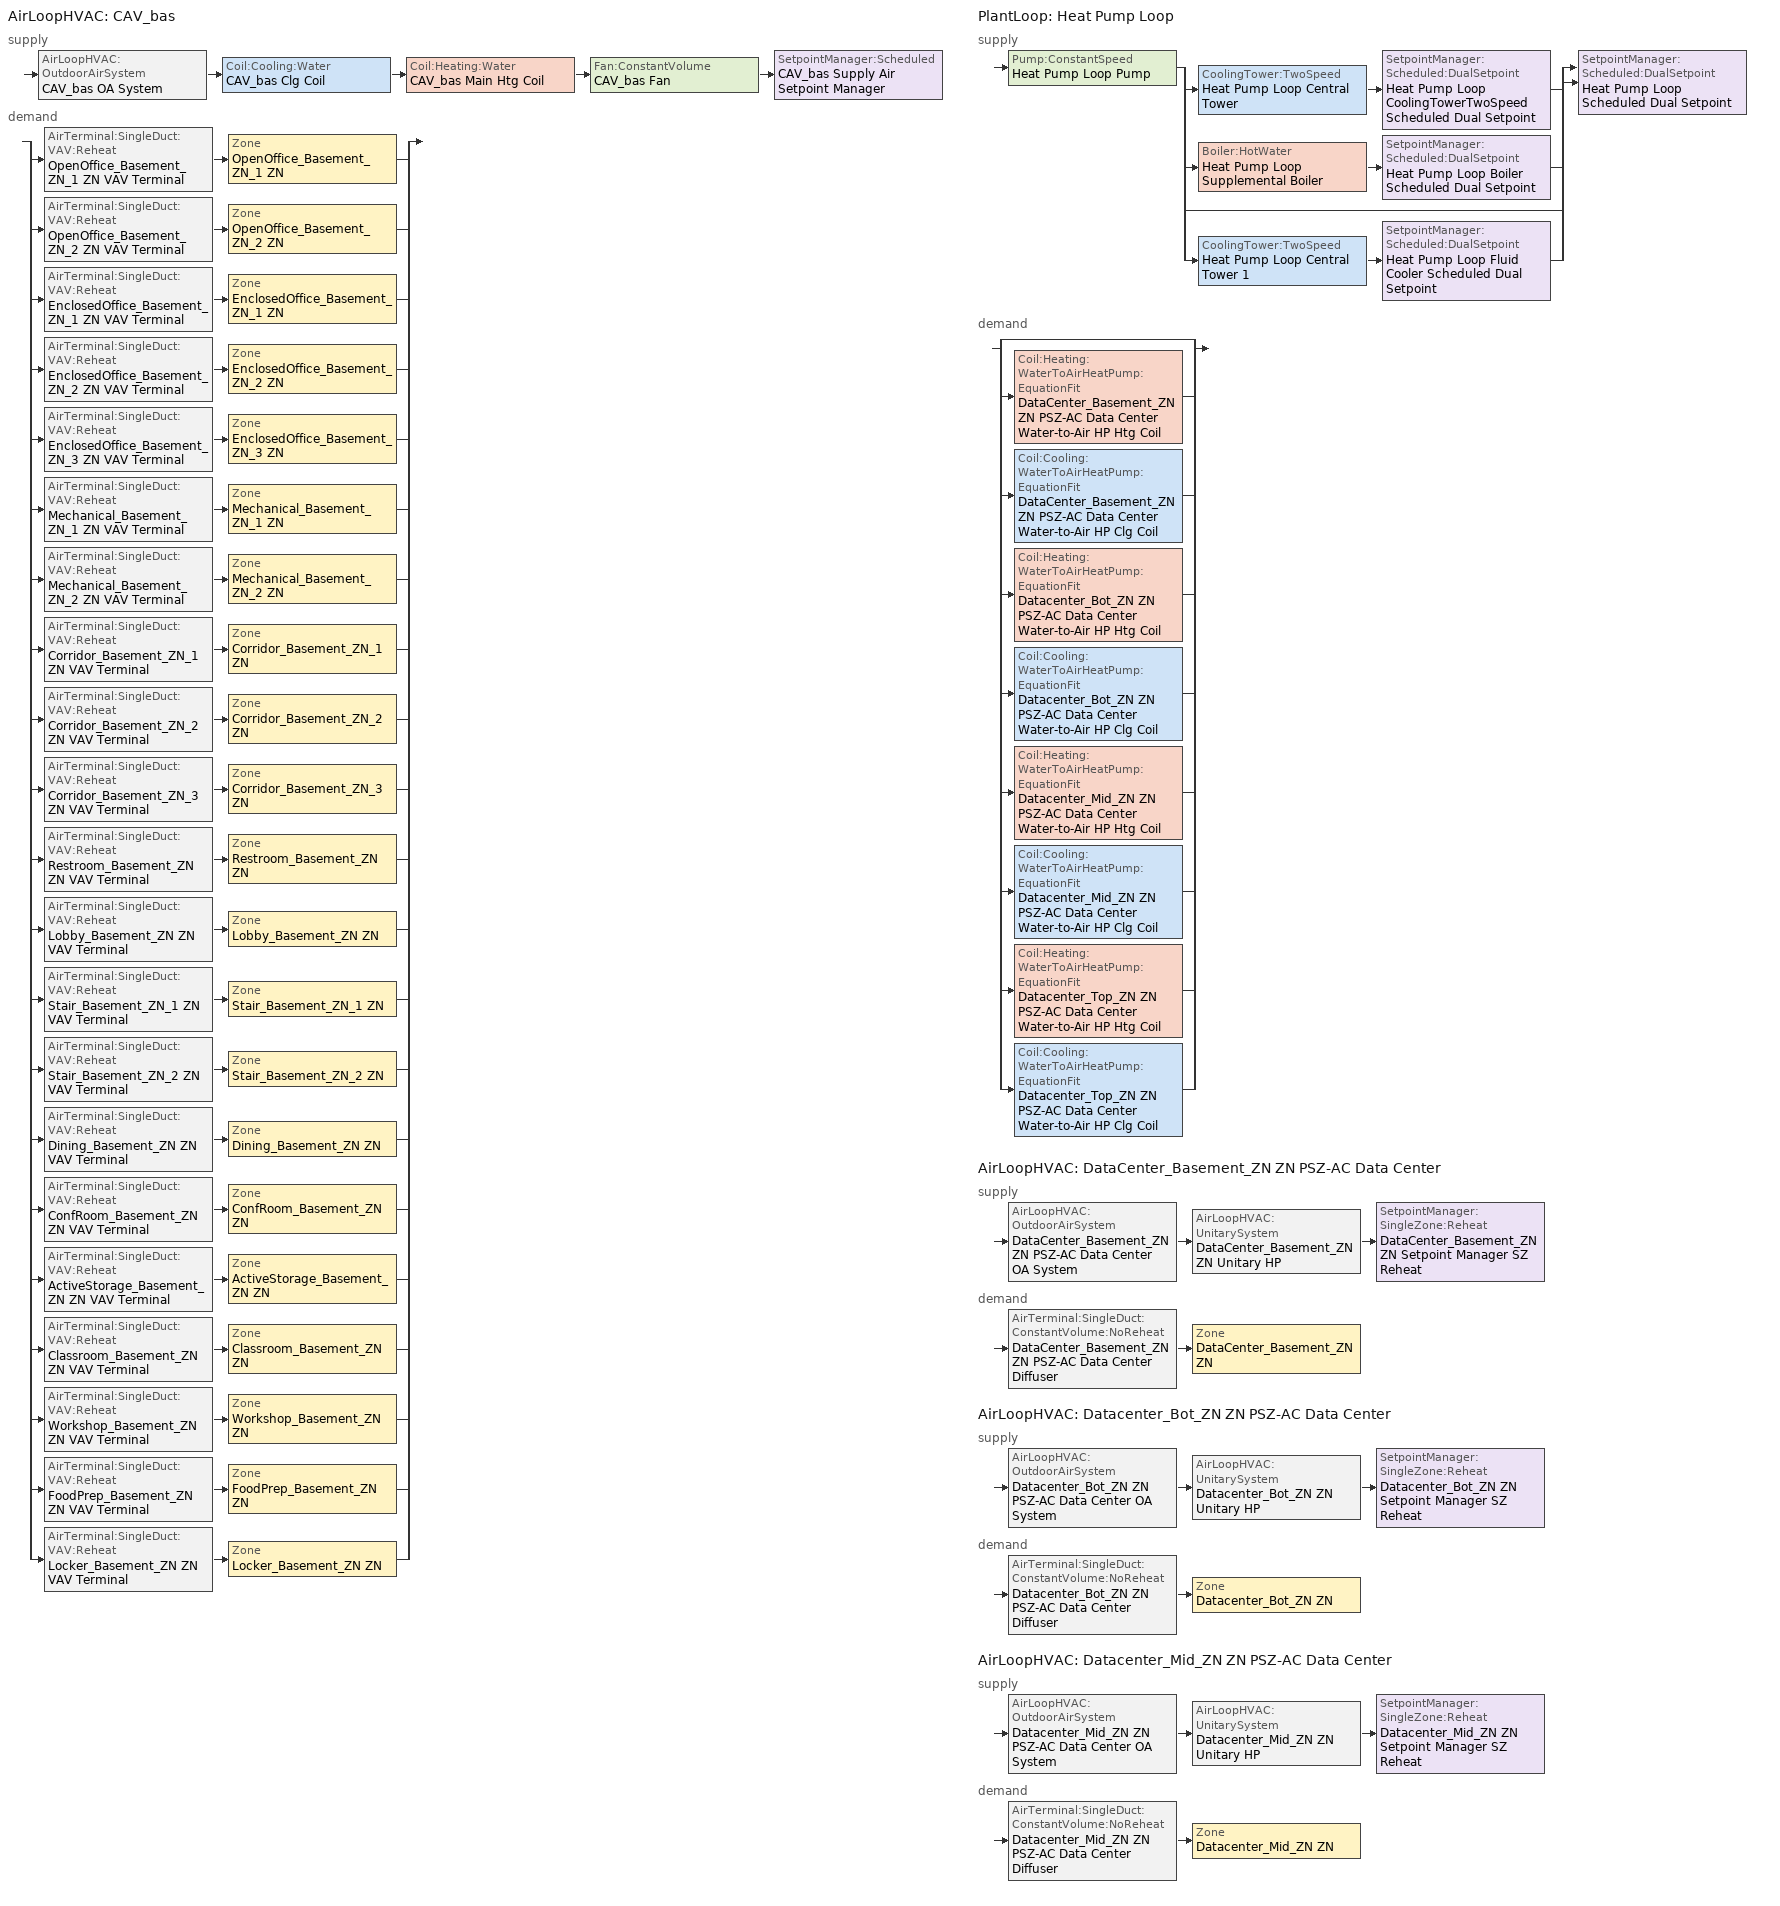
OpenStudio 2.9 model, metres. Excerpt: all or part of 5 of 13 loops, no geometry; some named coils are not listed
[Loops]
AirLoopHVAC 'CAV_bas'
 supply: AirLoopHVAC:OutdoorAirSystem 'CAV_bas OA System' > Coil:Cooling:Water 'CAV_bas Clg Coil' > Coil:Heating:Water 'CAV_bas Main Htg Coil' > Fan:ConstantVolume 'CAV_bas Fan' > SetpointManager:Scheduled 'CAV_bas Supply Air Setpoint Manager'
 demand: split
  | AirTerminal:SingleDuct:VAV:Reheat 'OpenOffice_Basement_ZN_1 ZN VAV Terminal' > Zone 'OpenOffice_Basement_ZN_1 ZN'
  | AirTerminal:SingleDuct:VAV:Reheat 'OpenOffice_Basement_ZN_2 ZN VAV Terminal' > Zone 'OpenOffice_Basement_ZN_2 ZN'
  | AirTerminal:SingleDuct:VAV:Reheat 'EnclosedOffice_Basement_ZN_1 ZN VAV Terminal' > Zone 'EnclosedOffice_Basement_ZN_1 ZN'
  | AirTerminal:SingleDuct:VAV:Reheat 'EnclosedOffice_Basement_ZN_2 ZN VAV Terminal' > Zone 'EnclosedOffice_Basement_ZN_2 ZN'
  | AirTerminal:SingleDuct:VAV:Reheat 'EnclosedOffice_Basement_ZN_3 ZN VAV Terminal' > Zone 'EnclosedOffice_Basement_ZN_3 ZN'
  | AirTerminal:SingleDuct:VAV:Reheat 'Mechanical_Basement_ZN_1 ZN VAV Terminal' > Zone 'Mechanical_Basement_ZN_1 ZN'
  | AirTerminal:SingleDuct:VAV:Reheat 'Mechanical_Basement_ZN_2 ZN VAV Terminal' > Zone 'Mechanical_Basement_ZN_2 ZN'
  | AirTerminal:SingleDuct:VAV:Reheat 'Corridor_Basement_ZN_1 ZN VAV Terminal' > Zone 'Corridor_Basement_ZN_1 ZN'
  | AirTerminal:SingleDuct:VAV:Reheat 'Corridor_Basement_ZN_2 ZN VAV Terminal' > Zone 'Corridor_Basement_ZN_2 ZN'
  | AirTerminal:SingleDuct:VAV:Reheat 'Corridor_Basement_ZN_3 ZN VAV Terminal' > Zone 'Corridor_Basement_ZN_3 ZN'
  | AirTerminal:SingleDuct:VAV:Reheat 'Restroom_Basement_ZN ZN VAV Terminal' > Zone 'Restroom_Basement_ZN ZN'
  | AirTerminal:SingleDuct:VAV:Reheat 'Lobby_Basement_ZN ZN VAV Terminal' > Zone 'Lobby_Basement_ZN ZN'
  | AirTerminal:SingleDuct:VAV:Reheat 'Stair_Basement_ZN_1 ZN VAV Terminal' > Zone 'Stair_Basement_ZN_1 ZN'
  | AirTerminal:SingleDuct:VAV:Reheat 'Stair_Basement_ZN_2 ZN VAV Terminal' > Zone 'Stair_Basement_ZN_2 ZN'
  | AirTerminal:SingleDuct:VAV:Reheat 'Dining_Basement_ZN ZN VAV Terminal' > Zone 'Dining_Basement_ZN ZN'
  | AirTerminal:SingleDuct:VAV:Reheat 'ConfRoom_Basement_ZN ZN VAV Terminal' > Zone 'ConfRoom_Basement_ZN ZN'
  | AirTerminal:SingleDuct:VAV:Reheat 'ActiveStorage_Basement_ZN ZN VAV Terminal' > Zone 'ActiveStorage_Basement_ZN ZN'
  | AirTerminal:SingleDuct:VAV:Reheat 'Classroom_Basement_ZN ZN VAV Terminal' > Zone 'Classroom_Basement_ZN ZN'
  | AirTerminal:SingleDuct:VAV:Reheat 'Workshop_Basement_ZN ZN VAV Terminal' > Zone 'Workshop_Basement_ZN ZN'
  | AirTerminal:SingleDuct:VAV:Reheat 'FoodPrep_Basement_ZN ZN VAV Terminal' > Zone 'FoodPrep_Basement_ZN ZN'
  | AirTerminal:SingleDuct:VAV:Reheat 'Locker_Basement_ZN ZN VAV Terminal' > Zone 'Locker_Basement_ZN ZN'
PlantLoop 'Heat Pump Loop'
 supply: Pump:ConstantSpeed 'Heat Pump Loop Pump' > split
  | CoolingTower:TwoSpeed 'Heat Pump Loop Central Tower' > SetpointManager:Scheduled:DualSetpoint 'Heat Pump Loop CoolingTowerTwoSpeed Scheduled Dual Setpoint'
  | Boiler:HotWater 'Heat Pump Loop Supplemental Boiler' > SetpointManager:Scheduled:DualSetpoint 'Heat Pump Loop Boiler Scheduled Dual Setpoint'
  | bypass
  | CoolingTower:TwoSpeed 'Heat Pump Loop Central Tower 1' > SetpointManager:Scheduled:DualSetpoint 'Heat Pump Loop Fluid Cooler Scheduled Dual Setpoint'
  join > SetpointManager:Scheduled:DualSetpoint 'Heat Pump Loop Scheduled Dual Setpoint'
 demand: split
  | bypass
  | Coil:Heating:WaterToAirHeatPump:EquationFit 'DataCenter_Basement_ZN ZN PSZ-AC Data Center Water-to-Air HP Htg Coil'
  | Coil:Cooling:WaterToAirHeatPump:EquationFit 'DataCenter_Basement_ZN ZN PSZ-AC Data Center Water-to-Air HP Clg Coil'
  | Coil:Heating:WaterToAirHeatPump:EquationFit 'Datacenter_Bot_ZN ZN PSZ-AC Data Center Water-to-Air HP Htg Coil'
  | Coil:Cooling:WaterToAirHeatPump:EquationFit 'Datacenter_Bot_ZN ZN PSZ-AC Data Center Water-to-Air HP Clg Coil'
  | Coil:Heating:WaterToAirHeatPump:EquationFit 'Datacenter_Mid_ZN ZN PSZ-AC Data Center Water-to-Air HP Htg Coil'
  | Coil:Cooling:WaterToAirHeatPump:EquationFit 'Datacenter_Mid_ZN ZN PSZ-AC Data Center Water-to-Air HP Clg Coil'
  | Coil:Heating:WaterToAirHeatPump:EquationFit 'Datacenter_Top_ZN ZN PSZ-AC Data Center Water-to-Air HP Htg Coil'
  | Coil:Cooling:WaterToAirHeatPump:EquationFit 'Datacenter_Top_ZN ZN PSZ-AC Data Center Water-to-Air HP Clg Coil'
AirLoopHVAC 'DataCenter_Basement_ZN ZN PSZ-AC Data Center'
 supply: AirLoopHVAC:OutdoorAirSystem 'DataCenter_Basement_ZN ZN PSZ-AC Data Center OA System' > AirLoopHVAC:UnitarySystem 'DataCenter_Basement_ZN ZN Unitary HP' > SetpointManager:SingleZone:Reheat 'DataCenter_Basement_ZN ZN Setpoint Manager SZ Reheat'
 demand: AirTerminal:SingleDuct:ConstantVolume:NoReheat 'DataCenter_Basement_ZN ZN PSZ-AC Data Center Diffuser' > Zone 'DataCenter_Basement_ZN ZN'
AirLoopHVAC 'Datacenter_Bot_ZN ZN PSZ-AC Data Center'
 supply: AirLoopHVAC:OutdoorAirSystem 'Datacenter_Bot_ZN ZN PSZ-AC Data Center OA System' > AirLoopHVAC:UnitarySystem 'Datacenter_Bot_ZN ZN Unitary HP' > SetpointManager:SingleZone:Reheat 'Datacenter_Bot_ZN ZN Setpoint Manager SZ Reheat'
 demand: AirTerminal:SingleDuct:ConstantVolume:NoReheat 'Datacenter_Bot_ZN ZN PSZ-AC Data Center Diffuser' > Zone 'Datacenter_Bot_ZN ZN'
AirLoopHVAC 'Datacenter_Mid_ZN ZN PSZ-AC Data Center'
 supply: AirLoopHVAC:OutdoorAirSystem 'Datacenter_Mid_ZN ZN PSZ-AC Data Center OA System' > AirLoopHVAC:UnitarySystem 'Datacenter_Mid_ZN ZN Unitary HP' > SetpointManager:SingleZone:Reheat 'Datacenter_Mid_ZN ZN Setpoint Manager SZ Reheat'
 demand: AirTerminal:SingleDuct:ConstantVolume:NoReheat 'Datacenter_Mid_ZN ZN PSZ-AC Data Center Diffuser' > Zone 'Datacenter_Mid_ZN ZN'
[Sizing:Zone] Zone Cooling Design Supply Air Temperature Input Method=SupplyAirTemperature; Zone Cooling Design Supply Air Temperature {C}=12.7778; Zone Cooling Design Supply Air Temperature Difference {deltaC}=11.11; Zone Heating Design Supply Air Temperature Input Method=SupplyAirTemperature; Zone Heating Design Supply Air Temperature Difference {deltaC}=11.11; Zone Cooling Design Supply Air Humidity Ratio {kg-H2O/kg-air}=0.0085; Zone Heating Design Supply Air Humidity Ratio {kg-H2O/kg-air}=0.008; Heating Design Air Flow Method=DesignDay; Account for Dedicated Outdoor Air System=No; Dedicated Outdoor Air System Control Strategy=NeutralSupplyAir; Dedicated Outdoor Air Low Setpoint Temperature for Design {C}=autosize; Dedicated Outdoor Air High Setpoint Temperature for Design {C}=autosize
Name | Zone Heating Design Supply Air Temperature {C} | Cooling Design Air Flow Method
ActiveStorage_Basement_ZN ZN; Classroom_Basement_ZN ZN; ConfRoom_Basement_ZN ZN; Corridor_Basement_ZN_1 ZN; Corridor_Basement_ZN_2 ZN; Corridor_Basement_ZN_3 ZN; Dining_Basement_ZN ZN; EnclosedOffice_Basement_ZN_1 ZN; EnclosedOffice_Basement_ZN_2 ZN; EnclosedOffice_Basement_ZN_3 ZN; FoodPrep_Basement_ZN ZN; Lobby_Basement_ZN ZN; Locker_Basement_ZN ZN; Mechanical_Basement_ZN_1 ZN; Mechanical_Basement_ZN_2 ZN; OpenOffice_Basement_ZN_1 ZN; OpenOffice_Basement_ZN_2 ZN; Restroom_Basement_ZN ZN; Stair_Basement_ZN_1 ZN; Stair_Basement_ZN_2 ZN; Workshop_Basement_ZN ZN | 50 | DesignDayWithLimit
DataCenter_Basement_ZN ZN; Datacenter_Bot_ZN ZN; Datacenter_Mid_ZN ZN | 40 | DesignDay
[Zone equipment]
ActiveStorage_Basement_ZN ZN: ActiveStorage_Basement_ZN ZN VAV Terminal
Classroom_Basement_ZN ZN: Classroom_Basement_ZN ZN VAV Terminal
ConfRoom_Basement_ZN ZN: ConfRoom_Basement_ZN ZN VAV Terminal
Corridor_Basement_ZN_1 ZN: Corridor_Basement_ZN_1 ZN VAV Terminal
Corridor_Basement_ZN_2 ZN: Corridor_Basement_ZN_2 ZN VAV Terminal
Corridor_Basement_ZN_3 ZN: Corridor_Basement_ZN_3 ZN VAV Terminal
DataCenter_Basement_ZN ZN: DataCenter_Basement_ZN ZN PSZ-AC Data Center Diffuser
Datacenter_Bot_ZN ZN: Datacenter_Bot_ZN ZN PSZ-AC Data Center Diffuser
Datacenter_Mid_ZN ZN: Datacenter_Mid_ZN ZN PSZ-AC Data Center Diffuser
Dining_Basement_ZN ZN: Dining_Basement_ZN ZN VAV Terminal
EnclosedOffice_Basement_ZN_1 ZN: EnclosedOffice_Basement_ZN_1 ZN VAV Terminal
EnclosedOffice_Basement_ZN_2 ZN: EnclosedOffice_Basement_ZN_2 ZN VAV Terminal
EnclosedOffice_Basement_ZN_3 ZN: EnclosedOffice_Basement_ZN_3 ZN VAV Terminal
FoodPrep_Basement_ZN ZN: FoodPrep_Basement_ZN ZN VAV Terminal
Lobby_Basement_ZN ZN: Lobby_Basement_ZN ZN VAV Terminal
Locker_Basement_ZN ZN: Locker_Basement_ZN ZN VAV Terminal
Mechanical_Basement_ZN_1 ZN: Mechanical_Basement_ZN_1 ZN VAV Terminal
Mechanical_Basement_ZN_2 ZN: Mechanical_Basement_ZN_2 ZN VAV Terminal
OpenOffice_Basement_ZN_1 ZN: OpenOffice_Basement_ZN_1 ZN VAV Terminal
OpenOffice_Basement_ZN_2 ZN: OpenOffice_Basement_ZN_2 ZN VAV Terminal
Restroom_Basement_ZN ZN: Restroom_Basement_ZN ZN VAV Terminal
Stair_Basement_ZN_1 ZN: Stair_Basement_ZN_1 ZN VAV Terminal
Stair_Basement_ZN_2 ZN: Stair_Basement_ZN_2 ZN VAV Terminal
Workshop_Basement_ZN ZN: Workshop_Basement_ZN ZN VAV Terminal
[PlantLoop]
Heat Pump Loop: Fluid Type=Water; Glycol Concentration=0; Maximum Loop Temperature {C}=80; Minimum Loop Temperature {C}=5; Plant Loop Volume {m3}=Autocalculate; Load Distribution Scheme=Optimal
[Sizing:Plant]
Heat Pump Loop: Loop Type=Heating; Design Loop Exit Temperature {C}=39; Loop Design Temperature Difference {deltaC}=11; Sizing Option=NonCoincident; Zone Timesteps in Averaging Window=1; Coincident Sizing Factor Mode=None
[SetpointManager:Scheduled]
CAV_bas Supply Air Setpoint Manager: Control Variable=Temperature; Schedule=Supply Air Temp - 55.0F 3
[Boiler:HotWater]
Heat Pump Loop Supplemental Boiler: Fuel Type=NaturalGas; Nominal Thermal Efficiency=0.8; Efficiency Curve Temperature Evaluation Variable=LeavingBoiler; Design Water Outlet Temperature {C}=30; Minimum Part Load Ratio=0; Maximum Part Load Ratio=1.2; Optimum Part Load Ratio=1; Water Outlet Upper Temperature Limit {C}=95; Boiler Flow Mode=ConstantFlow; Parasitic Electric Load {W}=0; Sizing Factor=1
[Pump:ConstantSpeed]
Heat Pump Loop Pump: Rated Flow Rate {m3/s}=autosize; Rated Pump Head {Pa}=179344; Rated Power Consumption {W}=autosize; Motor Efficiency=0.9; Fraction of Motor Inefficiencies to Fluid Stream=0; Pump Control Type=Intermittent; Design Power Sizing Method=PowerPerFlowPerPressure; Design Electric Power per Unit Flow Rate {W/(m3/s)}=348701.1; Design Shaft Power per Unit Flow Rate per Unit Head {W-s/m3-Pa}=1.28205
[AirLoopHVAC] Design Supply Air Flow Rate {m3/s}=AutoSize
Name | Availability Schedule
CAV_bas | OfficeLarge HVACOperationSchd
DataCenter_Basement_ZN ZN PSZ-AC Data Center; Datacenter_Bot_ZN ZN PSZ-AC Data Center; Datacenter_Mid_ZN ZN PSZ-AC Data Center | Always On Discrete
[Sizing:System] Type of Load to Size On=Sensible; Design Outdoor Air Flow Rate {m3/s}=Autosize; Central Heating Maximum System Air Flow Ratio=1; Preheat Design Temperature {C}=7.22222; Preheat Design Humidity Ratio {kg-H2O/kg-Air}=0.008; Precool Design Temperature {C}=12.7778; Precool Design Humidity Ratio {kg-H2O/kg-Air}=0.008; Central Cooling Design Supply Air Temperature {C}=12.7778; Sizing Option=Coincident; 100% Outdoor Air in Cooling=No; 100% Outdoor Air in Heating=No; Central Cooling Design Supply Air Humidity Ratio {kg-H2O/kg-Air}=0.0085; Central Heating Design Supply Air Humidity Ratio {kg-H2O/kg-Air}=0.008; Cooling Design Air Flow Method=DesignDay; Cooling Design Air Flow Rate {m3/s}=0; Heating Design Air Flow Method=DesignDay; Heating Design Air Flow Rate {m3/s}=0; System Outdoor Air Method=ZoneSum; Zone Maximum Outdoor Air Fraction=1; Cooling Supply Air Flow Rate Per Floor Area {m3/s-m2}=0.00996765; Cooling Fraction of Autosized Cooling Supply Air Flow Rate=1; Cooling Supply Air Flow Rate Per Unit Cooling Capacity {m3/s-W}=3.94755e-05; Heating Supply Air Flow Rate Per Floor Area {m3/s-m2}=0.00996765; Heating Fraction of Autosized Heating Supply Air Flow Rate=1; Heating Fraction of Autosized Cooling Supply Air Flow Rate=1; Heating Supply Air Flow Rate Per Unit Heating Capacity {m3/s-W}=3.15882e-05; Cooling Design Capacity Method=CoolingDesignCapacity; Cooling Design Capacity {W}=autosize; Cooling Design Capacity Per Floor Area {W/m2}=234.7; Fraction of Autosized Cooling Design Capacity=1; Heating Design Capacity Method=HeatingDesignCapacity; Heating Design Capacity {W}=autosize; Heating Design Capacity Per Floor Area {W/m2}=157; Fraction of Autosized Heating Design Capacity=1; Central Cooling Capacity Control Method=OnOff
Name | Central Heating Design Supply Air Temperature {C}
CAV_bas | 16.6667
DataCenter_Basement_ZN ZN PSZ-AC Data Center; Datacenter_Bot_ZN ZN PSZ-AC Data Center; Datacenter_Mid_ZN ZN PSZ-AC Data Center | 40
[Controller:OutdoorAir] Minimum Outdoor Air Flow Rate {m3/s}=autosize; Maximum Outdoor Air Flow Rate {m3/s}=Autosize; Economizer Control Type=NoEconomizer; Economizer Control Action Type=ModulateFlow; Economizer Maximum Limit Dry-Bulb Temperature {C}=28; Economizer Maximum Limit Enthalpy {J/kg}=64000; Lockout Type=NoLockout; Minimum Limit Type=FixedMinimum; High Humidity Control=No; Heat Recovery Bypass Control Type=BypassWhenWithinEconomizerLimits
Name | Minimum Fraction of Outdoor Air Schedule | Controller Mechanical Ventilation | Minimum Outdoor Air Schedule
CAV_bas OA Controller | OfficeLarge MinOA_MotorizedDamper_Sched | CAV_bas Vent Controller
DataCenter_Basement_ZN ZN PSZ-AC Data Center OA System Controller |  | Controller Mechanical Ventilation 1 | Always On Discrete
Datacenter_Bot_ZN ZN PSZ-AC Data Center OA System Controller |  | Controller Mechanical Ventilation 2 | Always On Discrete
Datacenter_Mid_ZN ZN PSZ-AC Data Center OA System Controller |  | Controller Mechanical Ventilation 3 | Always On Discrete
[Controller:MechanicalVentilation] Availability Schedule=Always On Discrete; System Outdoor Air Method=ZoneSum
CAV_bas Vent Controller; Controller Mechanical Ventilation 1; Controller Mechanical Ventilation 2; Controller Mechanical Ventilation 3
[AirLoopHVAC:OutdoorAirSystem]
Name | Controller
CAV_bas OA System | CAV_bas OA Controller
DataCenter_Basement_ZN ZN PSZ-AC Data Center OA System | DataCenter_Basement_ZN ZN PSZ-AC Data Center OA System Controller
Datacenter_Bot_ZN ZN PSZ-AC Data Center OA System | Datacenter_Bot_ZN ZN PSZ-AC Data Center OA System Controller
Datacenter_Mid_ZN ZN PSZ-AC Data Center OA System | Datacenter_Mid_ZN ZN PSZ-AC Data Center OA System Controller
[AirTerminal:SingleDuct:VAV:Reheat] Availability Schedule=Always On Discrete; Maximum Air Flow Rate {m3/s}=AutoSize; Zone Minimum Air Flow Input Method=Constant; Constant Minimum Air Flow Fraction=0.2; Fixed Minimum Air Flow Rate {m3/s}=0; Maximum Hot Water or Steam Flow Rate {m3/s}=AutoSize; Minimum Hot Water or Steam Flow Rate {m3/s}=0; Convergence Tolerance=0.001; Damper Heating Action=ReverseWithLimits; Maximum Flow per Zone Floor Area During Reheat {m3/s-m2}=0; Maximum Flow Fraction During Reheat=0.5; Maximum Reheat Air Temperature {C}=50; Control For Outdoor Air=No
Name | Reheat Coil
OpenOffice_Basement_ZN_1 ZN VAV Terminal | OpenOffice_Basement_ZN_1 ZN Reheat Coil
OpenOffice_Basement_ZN_2 ZN VAV Terminal | OpenOffice_Basement_ZN_2 ZN Reheat Coil
EnclosedOffice_Basement_ZN_1 ZN VAV Terminal | EnclosedOffice_Basement_ZN_1 ZN Reheat Coil
EnclosedOffice_Basement_ZN_2 ZN VAV Terminal | EnclosedOffice_Basement_ZN_2 ZN Reheat Coil
EnclosedOffice_Basement_ZN_3 ZN VAV Terminal | EnclosedOffice_Basement_ZN_3 ZN Reheat Coil
Mechanical_Basement_ZN_1 ZN VAV Terminal | Mechanical_Basement_ZN_1 ZN Reheat Coil
Mechanical_Basement_ZN_2 ZN VAV Terminal | Mechanical_Basement_ZN_2 ZN Reheat Coil
Corridor_Basement_ZN_1 ZN VAV Terminal | Corridor_Basement_ZN_1 ZN Reheat Coil
Corridor_Basement_ZN_2 ZN VAV Terminal | Corridor_Basement_ZN_2 ZN Reheat Coil
Corridor_Basement_ZN_3 ZN VAV Terminal | Corridor_Basement_ZN_3 ZN Reheat Coil
Restroom_Basement_ZN ZN VAV Terminal | Restroom_Basement_ZN ZN Reheat Coil
Lobby_Basement_ZN ZN VAV Terminal | Lobby_Basement_ZN ZN Reheat Coil
Stair_Basement_ZN_1 ZN VAV Terminal | Stair_Basement_ZN_1 ZN Reheat Coil
Stair_Basement_ZN_2 ZN VAV Terminal | Stair_Basement_ZN_2 ZN Reheat Coil
Dining_Basement_ZN ZN VAV Terminal | Dining_Basement_ZN ZN Reheat Coil
ConfRoom_Basement_ZN ZN VAV Terminal | ConfRoom_Basement_ZN ZN Reheat Coil
ActiveStorage_Basement_ZN ZN VAV Terminal | ActiveStorage_Basement_ZN ZN Reheat Coil
Classroom_Basement_ZN ZN VAV Terminal | Classroom_Basement_ZN ZN Reheat Coil
Workshop_Basement_ZN ZN VAV Terminal | Workshop_Basement_ZN ZN Reheat Coil
FoodPrep_Basement_ZN ZN VAV Terminal | FoodPrep_Basement_ZN ZN Reheat Coil
Locker_Basement_ZN ZN VAV Terminal | Locker_Basement_ZN ZN Reheat Coil
[Fan:ConstantVolume]
CAV_bas Fan: Availability Schedule=Always On Discrete; Fan Total Efficiency=0.62; Pressure Rise {Pa}=996.356; Maximum Flow Rate {m3/s}=AutoSize; Motor Efficiency=0.9; Motor In Airstream Fraction=1
[SetpointManager:Scheduled:DualSetpoint]
Name | High Setpoint Schedule | Low Setpoint Schedule
Heat Pump Loop Scheduled Dual Setpoint; Heat Pump Loop CoolingTowerTwoSpeed Scheduled Dual Setpoint; Heat Pump Loop Boiler Scheduled Dual Setpoint | Heat Pump Loop High Temp - 65F | Heat Pump Loop Low Temp - 41F
Heat Pump Loop Fluid Cooler Scheduled Dual Setpoint | Heat Pump Loop High Temp - 65F 1 | Heat Pump Loop Low Temp - 41F 1
[CoolingTower:TwoSpeed] Design Water Flow Rate {m3/s}=autosize; High Fan Speed Air Flow Rate {m3/s}=autosize; High Fan Speed Fan Power {W}=autosize; High Fan Speed U-Factor Times Area Value {W/K}=autosize; Low Fan Speed Air Flow Rate {m3/s}=AutoSize; Low Fan Speed Fan Power {W}=AutoSize; Low Fan Speed U-Factor Times Area Value {W/K}=AutoSize; Sizing Factor=1; Design Inlet Air Dry-Bulb Temperature {C}=35; Design Inlet Air Wet-Bulb Temperature {C}=25.6; Design Approach Temperature {deltaC}=autosize; Design Range Temperature {deltaC}=autosize
Heat Pump Loop Central Tower; Heat Pump Loop Central Tower 1
[SetpointManager:SingleZone:Reheat] Minimum Supply Air Temperature {C}=12.7778; Maximum Supply Air Temperature {C}=40
Name | Control Zone
DataCenter_Basement_ZN ZN Setpoint Manager SZ Reheat | DataCenter_Basement_ZN ZN
Datacenter_Bot_ZN ZN Setpoint Manager SZ Reheat | Datacenter_Bot_ZN ZN
Datacenter_Mid_ZN ZN Setpoint Manager SZ Reheat | Datacenter_Mid_ZN ZN
[Fan:OnOff] Availability Schedule=Always On Discrete; Fan Total Efficiency=0.54; Pressure Rise {Pa}=622.722; Maximum Flow Rate {m3/s}=autosize; Motor Efficiency=0.9; Motor In Airstream Fraction=1
Name | Fan Power Ratio Function of Speed Ratio Curve | Fan Efficiency Ratio Function of Speed Ratio Curve
DataCenter_Basement_ZN ZN PSZ-AC Data Center Fan | Fan On Off Power Curve | Fan On Off Efficiency Curve
Datacenter_Bot_ZN ZN PSZ-AC Data Center Fan | Fan On Off Power Curve 1 | Fan On Off Efficiency Curve 1
Datacenter_Mid_ZN ZN PSZ-AC Data Center Fan | Fan On Off Power Curve 2 | Fan On Off Efficiency Curve 2
[Coil:Heating:WaterToAirHeatPump:EquationFit] Rated Heating Coefficient of Performance {W/W}=4.2; Heating Capacity Coefficient 1=0.237847; Heating Capacity Coefficient 2=-3.35824; Heating Capacity Coefficient 3=3.8064; Heating Capacity Coefficient 4=0.1792; Heating Capacity Coefficient 5=0.128607; Heating Power Consumption Coefficient 1=-3.79176; Heating Power Consumption Coefficient 2=3.38799; Heating Power Consumption Coefficient 3=1.50226; Heating Power Consumption Coefficient 4=-0.177654; Heating Power Consumption Coefficient 5=-0.10308
DataCenter_Basement_ZN ZN PSZ-AC Data Center Water-to-Air HP Htg Coil; Datacenter_Bot_ZN ZN PSZ-AC Data Center Water-to-Air HP Htg Coil; Datacenter_Mid_ZN ZN PSZ-AC Data Center Water-to-Air HP Htg Coil; Datacenter_Top_ZN ZN PSZ-AC Data Center Water-to-Air HP Htg Coil
[Coil:Cooling:WaterToAirHeatPump:EquationFit] Rated Cooling Coefficient of Performance {W/W}=3.4; Total Cooling Capacity Coefficient 1=-4.30267; Total Cooling Capacity Coefficient 2=7.18537; Total Cooling Capacity Coefficient 3=-2.23947; Total Cooling Capacity Coefficient 4=0.139996; Total Cooling Capacity Coefficient 5=0.10266; Sensible Cooling Capacity Coefficient 1=6.00194; Sensible Cooling Capacity Coefficient 2=22.6301; Sensible Cooling Capacity Coefficient 3=-26.7961; Sensible Cooling Capacity Coefficient 4=-1.72375; Sensible Cooling Capacity Coefficient 5=0.490645; Sensible Cooling Capacity Coefficient 6=0.0693119; Cooling Power Consumption Coefficient 1=-5.67776; Cooling Power Consumption Coefficient 2=0.438988; Cooling Power Consumption Coefficient 3=5.84528; Cooling Power Consumption Coefficient 4=0.141606; Cooling Power Consumption Coefficient 5=-0.168728
DataCenter_Basement_ZN ZN PSZ-AC Data Center Water-to-Air HP Clg Coil; Datacenter_Bot_ZN ZN PSZ-AC Data Center Water-to-Air HP Clg Coil; Datacenter_Mid_ZN ZN PSZ-AC Data Center Water-to-Air HP Clg Coil; Datacenter_Top_ZN ZN PSZ-AC Data Center Water-to-Air HP Clg Coil
[Coil:Heating:Electric] Availability Schedule=Always On Discrete; Efficiency=1
DataCenter_Basement_ZN ZN PSZ-AC Data Center Electric Backup Htg Coil; Datacenter_Bot_ZN ZN PSZ-AC Data Center Electric Backup Htg Coil; Datacenter_Mid_ZN ZN PSZ-AC Data Center Electric Backup Htg Coil
[AirLoopHVAC:UnitarySystem] Control Type=Load; Dehumidification Control Type=None; Fan Placement=BlowThrough; Supply Air Fan Operating Mode Schedule=Always On Discrete; DX Heating Coil Sizing Ratio=1; Use DOAS DX Cooling Coil=No; DOAS DX Cooling Coil Leaving Minimum Air Temperature {C}=2; Latent Load Control=SensibleOnlyLoadControl; Supply Air Flow Rate During Cooling Operation {m3/s}=Autosize; Supply Air Flow Rate During Heating Operation {m3/s}=Autosize; Supply Air Flow Rate When No Cooling or Heating is Required {m3/s}=Autosize; Maximum Supply Air Temperature {C}=80; Maximum Outdoor Dry-Bulb Temperature for Supplemental Heater Operation {C}=4.44444; Maximum Cycling Rate {cycles/hr}=2.5; Heat Pump Time Constant {s}=60; Fraction of On-Cycle Power Use=0.01; Heat Pump Fan Delay Time {s}=60; Ancilliary On-Cycle Electric Power {W}=0; Ancilliary Off-Cycle Electric Power {W}=0
Name | Controlling Zone or Thermostat Location | Supply Fan | Heating Coil | Cooling Coil | Supplemental Heating Coil
DataCenter_Basement_ZN ZN Unitary HP | DataCenter_Basement_ZN ZN | DataCenter_Basement_ZN ZN PSZ-AC Data Center Fan | DataCenter_Basement_ZN ZN PSZ-AC Data Center Water-to-Air HP Htg Coil | DataCenter_Basement_ZN ZN PSZ-AC Data Center Water-to-Air HP Clg Coil | DataCenter_Basement_ZN ZN PSZ-AC Data Center Electric Backup Htg Coil
Datacenter_Bot_ZN ZN Unitary HP | Datacenter_Bot_ZN ZN | Datacenter_Bot_ZN ZN PSZ-AC Data Center Fan | Datacenter_Bot_ZN ZN PSZ-AC Data Center Water-to-Air HP Htg Coil | Datacenter_Bot_ZN ZN PSZ-AC Data Center Water-to-Air HP Clg Coil | Datacenter_Bot_ZN ZN PSZ-AC Data Center Electric Backup Htg Coil
Datacenter_Mid_ZN ZN Unitary HP | Datacenter_Mid_ZN ZN | Datacenter_Mid_ZN ZN PSZ-AC Data Center Fan | Datacenter_Mid_ZN ZN PSZ-AC Data Center Water-to-Air HP Htg Coil | Datacenter_Mid_ZN ZN PSZ-AC Data Center Water-to-Air HP Clg Coil | Datacenter_Mid_ZN ZN PSZ-AC Data Center Electric Backup Htg Coil
[AirTerminal:SingleDuct:ConstantVolume:NoReheat] Availability Schedule=Always On Discrete; Maximum Air Flow Rate {m3/s}=AutoSize
DataCenter_Basement_ZN ZN PSZ-AC Data Center Diffuser; Datacenter_Bot_ZN ZN PSZ-AC Data Center Diffuser; Datacenter_Mid_ZN ZN PSZ-AC Data Center Diffuser
[Schedule:Constant]
Always On Discrete: Value=1
[Schedule:Ruleset]
Name | Default Day Schedule | Summer Design Day Schedule | Winter Design Day Schedule
OfficeLarge HVACOperationSchd | OfficeLarge HVACOperationSchd Default | OfficeLarge HVACOperationSchd Summer Design Day | OfficeLarge HVACOperationSchd Winter Design Day
OfficeLarge MinOA_MotorizedDamper_Sched | OfficeLarge MinOA_MotorizedDamper_Sched Default | OfficeLarge MinOA_MotorizedDamper_Sched Summer Design Day | OfficeLarge MinOA_MotorizedDamper_Sched Winter Design Day
Supply Air Temp - 55.0F 3 | Supply Air Temp - 55.0F Default 3
Heat Pump Loop High Temp - 65F | Heat Pump Loop High Temp - 65F Default
Heat Pump Loop Low Temp - 41F | Heat Pump Loop Low Temp - 41F Default
Heat Pump Loop High Temp - 65F 1 | Heat Pump Loop High Temp - 65F Default 1
Heat Pump Loop Low Temp - 41F 1 | Heat Pump Loop Low Temp - 41F Default 1
[Schedule:Day]
OfficeLarge HVACOperationSchd Default; OfficeLarge MinOA_MotorizedDamper_Sched Default: 24, 0, 0
OfficeLarge HVACOperationSchd Summer Design Day; OfficeLarge HVACOperationSchd SmrDsn|Wkdy Day: 6, 0, 0, 22, 0, 1, 24, 0, 0
OfficeLarge HVACOperationSchd Winter Design Day; OfficeLarge HVACOperationSchd WntrDsn|Sat Day: 6, 0, 0, 18, 0, 1, 24, 0, 0
OfficeLarge MinOA_MotorizedDamper_Sched Summer Design Day; OfficeLarge MinOA_MotorizedDamper_Sched SmrDsn|Wkdy Day: 7, 0, 0, 22, 0, 1, 24, 0, 0
OfficeLarge MinOA_MotorizedDamper_Sched Winter Design Day; OfficeLarge MinOA_MotorizedDamper_Sched WntrDsn|Sat Day: 7, 0, 0, 18, 0, 1, 24, 0, 0
Supply Air Temp - 55.0F Default 3: 24, 0, 12.7778
Heat Pump Loop High Temp - 65F Default; Heat Pump Loop High Temp - 65F Default 1: 24, 0, 18.3333
Heat Pump Loop Low Temp - 41F Default; Heat Pump Loop Low Temp - 41F Default 1: 24, 0, 5
[Schedule:Rule] Date Specification Type=DateRange; Start Month=1; Start Day=1; End Month=12; End Day=31
Name | Schedule Ruleset | Rule Order | Day Schedule | Apply Monday | Apply Tuesday | Apply Wednesday | Apply Thursday | Apply Friday | Apply Saturday
Schedule Rule 25 | OfficeLarge HVACOperationSchd | 1 | OfficeLarge HVACOperationSchd SmrDsn|Wkdy Day | Yes | Yes | Yes | Yes | Yes
Schedule Rule 26 | OfficeLarge HVACOperationSchd | 0 | OfficeLarge HVACOperationSchd WntrDsn|Sat Day |  |  |  |  |  | Yes
Schedule Rule 27 | OfficeLarge MinOA_MotorizedDamper_Sched | 1 | OfficeLarge MinOA_MotorizedDamper_Sched SmrDsn|Wkdy Day | Yes | Yes | Yes | Yes | Yes
Schedule Rule 28 | OfficeLarge MinOA_MotorizedDamper_Sched | 0 | OfficeLarge MinOA_MotorizedDamper_Sched WntrDsn|Sat Day |  |  |  |  |  | Yes
[Curve:Exponent] Coefficient1 Constant=1; Coefficient2 Constant=0; Coefficient3 Constant=0; Minimum Value of x=0; Maximum Value of x=1
Fan On Off Power Curve; Fan On Off Power Curve 1; Fan On Off Power Curve 2
[Curve:Cubic] Coefficient1 Constant=1; Coefficient2 x=0; Coefficient3 x**2=0; Coefficient4 x**3=0; Minimum Value of x=0; Maximum Value of x=1
Fan On Off Efficiency Curve; Fan On Off Efficiency Curve 1; Fan On Off Efficiency Curve 2
